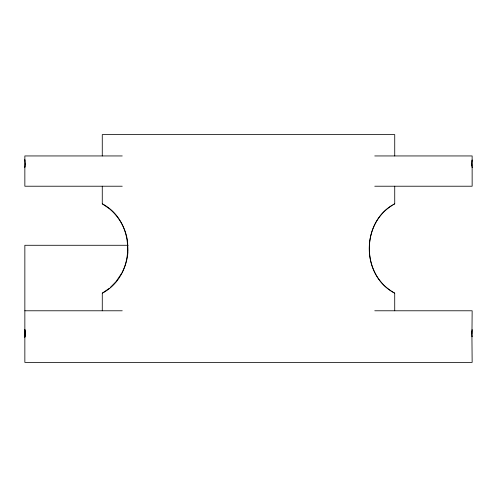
<?xml version="1.0" encoding="UTF-8"?>
<svg xmlns="http://www.w3.org/2000/svg" width="497" height="497" viewBox="0 0 497 497"><rect width="100%" height="100%" fill="white"/><g stroke="black" fill="none" stroke-linecap="round" stroke-linejoin="round"><path stroke-width="0.75" d="M102.27 310.78L102.289 293.187L109.396 288.241M25.092 333.767L25.08 332.555M471.908 163.233L471.92 164.445M471.908 333.419L471.926 332.22M25.092 333.518L25.055 335.028M25.08 164.445L25.092 163.233M471.92 332.555L471.908 333.767M127.99 251.016L127.58 241.461M25.092 333.854L24.85 337.283L24.974 336.158M471.908 163.146L471.945 161.972M25.08 164.538L24.881 167.234M471.92 332.462L471.976 331.344M471.933 332.145L472.075 330.176M25.049 335.096L24.98 336.109M471.951 161.904L472.02 160.891M25.005 165.936L24.85 159.717L24.974 160.842M471.982 331.275L472.15 310.78L374.763 310.78M24.999 165.992L24.925 166.824M472.026 160.842L472.1 160.121M127.971 251.718C127.512 258.894 125.524 265.945 122.237 272.337M24.918 166.862L24.875 167.278M472.107 160.084L471.926 164.78M472.094 329.996L472.138 329.654M472.119 159.935L472.15 155.946L374.763 155.946M121.871 272.983L116.074 281.588L110.328 287.428M392.114 205.423C362.183 223.619 361.406 272.027 391.12 290.907M393.009 204.845L394.73 203.801L394.73 186.22M394.724 203.807C360.803 221.426 360.99 275.555 394.711 293.187L394.73 310.78M102.289 293.187C136.172 275.555 136.041 221.42 102.27 203.801L102.27 186.22M122.237 155.946L24.85 155.946L24.862 159.773M122.237 186.22L24.85 186.22L24.85 167.47M374.763 186.22L472.15 186.22L472.138 167.346M128.133 245.282L24.85 245.282L24.85 362.388L472.15 362.388L471.908 333.518M24.85 310.78L122.237 310.78M394.699 293.174L392.114 291.571M102.276 203.807L109.365 208.734M109.831 209.138C119.305 217.108 125.66 228.608 127.499 240.846M24.85 329.53L24.999 331.008M472.144 167.402L471.982 165.725M24.856 329.579L25.018 331.275M472.113 167.154L471.933 164.855M472.088 336.773L472.026 336.158M472.02 336.109L471.908 333.854M24.98 160.891L25.092 163.146M25.005 331.064L25.092 333.419M471.976 165.656L471.92 164.538M25.024 331.344L25.08 332.462M394.73 155.946L394.73 134.612L102.27 134.612L102.27 155.946"/></g></svg>
